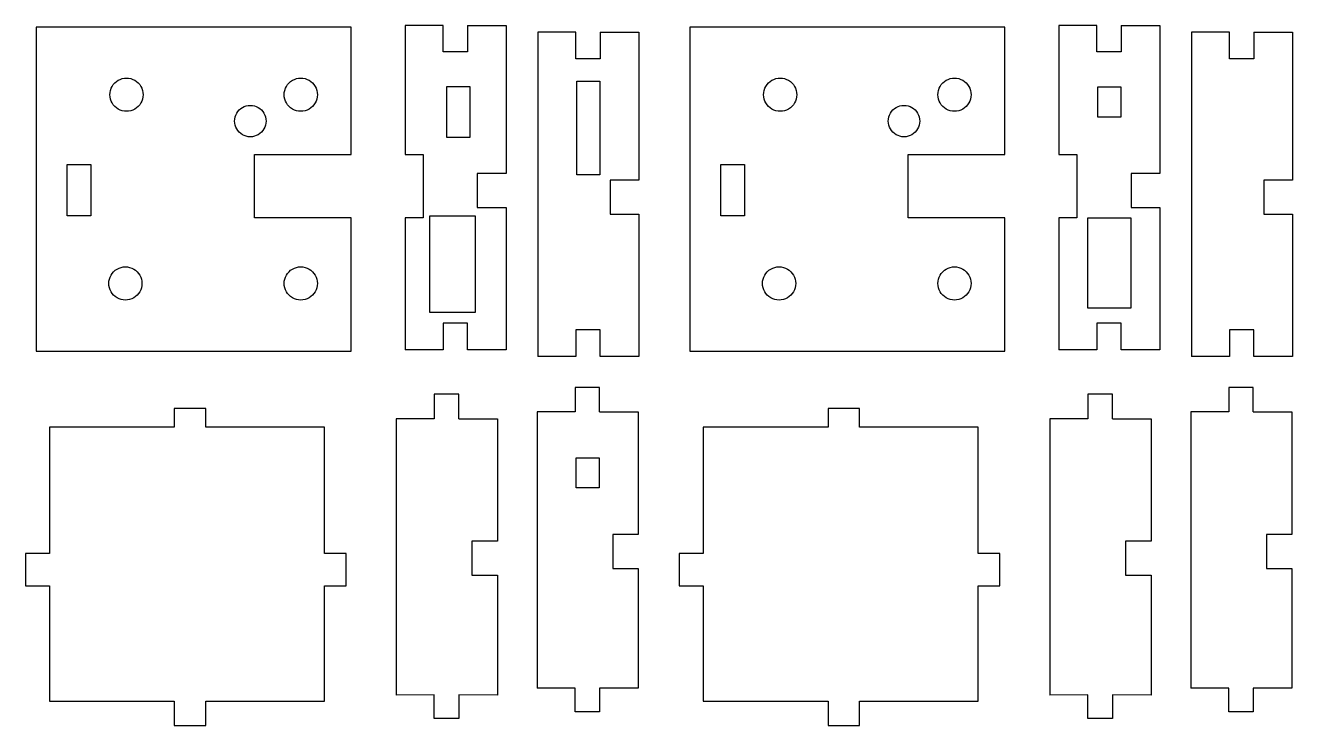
# Model space of a CAD drawing. Extents: x 25 to 185, y 147 to 236.
import ezdxf

# ---------------------------------------------------------------- set-up
doc = ezdxf.new("R2010")
doc.units = 0
doc.layers.add('Layer_1', color=7, linetype='CONTINUOUS')

msp = doc.modelspace()

# ---------------------------------------------------------------- linework, layer by layer
at = {"layer": 'Layer_1', "color": 7}
for points in [[(66.166382, 235.295391), (26.436893, 235.295391), (26.436893, 194.449416), (66.166382, 194.449416), (66.166382, 211.231797), (53.954406, 211.231797), (53.954406, 219.225711), (66.166382, 219.225711), (66.166382, 235.295391)], [(80.830759, 235.51873), (80.830759, 232.161575), (77.733714, 232.161575), (77.733714, 235.51873), (72.94576, 235.51873)], [(80.830759, 235.51873), (85.704045, 235.51873), (85.704045, 216.829379), (82.055854, 216.829379), (82.055854, 212.553879), (85.704045, 212.553879), (85.704045, 194.609671), (80.830759, 194.609671), (80.830759, 197.966828), (77.733714, 197.966828), (77.733714, 194.609671), (72.94576, 194.609671)], [(148.575271, 235.295391), (108.845782, 235.295391), (108.845782, 194.449416), (148.575271, 194.449416), (148.575271, 211.231797), (136.363295, 211.231797), (136.363295, 219.225711), (148.575271, 219.225711), (148.575271, 235.295391)], [(163.239648, 235.51873), (163.239648, 232.161575), (160.142603, 232.161575), (160.142603, 235.51873), (155.354649, 235.51873)], [(163.239648, 235.51873), (168.112934, 235.51873), (168.112934, 216.829379), (164.464743, 216.829379), (164.464743, 212.553879), (168.112934, 212.553879), (168.112934, 194.609671), (163.239648, 194.609671), (163.239648, 197.966828), (160.142603, 197.966828), (160.142603, 194.609671), (155.354649, 194.609671)], [(89.671909, 234.665355), (89.671909, 193.756295)], [(97.556907, 234.665355), (97.556907, 231.3082), (94.459862, 231.3082), (94.459862, 234.665355), (89.671909, 234.665355)], [(97.556907, 234.665355), (102.430193, 234.665355), (102.430193, 215.976004), (98.782003, 215.976004), (98.782003, 211.700504), (102.430193, 211.700504), (102.430193, 193.756295), (97.556907, 193.756295), (97.556907, 197.113453), (94.459862, 197.113453), (94.459862, 193.756295), (89.671909, 193.756295)], [(172.080798, 234.665355), (172.080798, 193.756295)], [(179.965796, 234.665355), (179.965796, 231.3082), (176.868751, 231.3082), (176.868751, 234.665355), (172.080798, 234.665355)], [(179.965796, 234.665355), (184.839082, 234.665355), (184.839082, 215.976004), (181.190892, 215.976004), (181.190892, 211.700504), (184.839082, 211.700504), (184.839082, 193.756295), (179.965796, 193.756295), (179.965796, 197.113453), (176.868751, 197.113453), (176.868751, 193.756295), (172.080798, 193.756295)], [(97.482448, 228.49624), (97.482448, 216.651561), (94.619659, 216.651561), (94.619659, 228.49624), (97.482448, 228.49624)], [(81.11188, 227.82588), (81.11188, 221.380638), (78.220638, 221.380638), (78.220638, 227.82588), (81.11188, 227.82588)], [(163.169196, 227.755423), (163.169196, 223.943537), (160.298391, 223.943537), (160.298391, 227.755423), (163.169196, 227.755423)], [(39.92173, 226.774806), (39.92173, 226.774806)], [(61.890658, 226.774806), (61.890658, 226.774806)], [(122.330619, 226.774806), (122.330619, 226.774806)], [(144.299547, 226.774806), (144.299547, 226.774806)], [(55.420644, 223.44388), (55.420644, 223.44388)], [(137.829533, 223.44388), (137.829533, 223.44388)], [(72.94576, 219.227878), (75.218008, 219.227878), (75.218008, 211.253286), (72.94576, 211.253286), (72.94576, 194.609671)], [(155.354649, 219.227878), (157.626897, 219.227878), (157.626897, 211.253286), (155.354649, 211.253286), (155.354649, 194.609671)], [(33.314488, 217.983688), (33.314488, 211.479075), (30.364308, 211.479075), (30.364308, 217.983688), (33.314488, 217.983688)], [(115.723376, 217.983688), (115.723376, 211.479075), (112.773196, 211.479075), (112.773196, 217.983688), (115.723376, 217.983688)], [(76.064643, 199.29432), (76.064643, 211.494715), (81.765039, 211.494715), (81.765039, 199.29432), (76.064643, 199.29432)], [(159.029293, 199.850072), (159.029293, 211.25908), (164.438302, 211.25908), (164.438302, 199.850072), (159.029293, 199.850072)], [(39.779185, 202.97), (39.779185, 202.97)], [(61.890658, 202.97), (61.890658, 202.97)], [(122.188074, 202.97), (122.188074, 202.97)], [(144.299547, 202.97), (144.299547, 202.97)], [(79.717688, 185.908853), (79.717688, 188.997583), (76.620641, 188.997583), (76.620641, 185.908853), (71.832684, 185.908853)], [(97.467888, 186.76223), (97.467888, 189.850958), (94.370841, 189.850958), (94.370841, 186.76223), (89.582885, 186.76223)], [(162.126577, 185.908853), (162.126577, 188.997583), (159.02953, 188.997583), (159.02953, 185.908853), (154.241573, 185.908853)], [(179.876777, 186.76223), (179.876777, 189.850958), (176.77973, 189.850958), (176.77973, 186.76223), (171.991774, 186.76223)], [(62.7858, 184.825162), (47.835512, 184.825162), (47.835512, 187.208946), (43.858897, 187.208946), (43.858897, 184.825162), (28.130226, 184.825162), (28.130226, 168.896587), (25.077578, 168.896587), (25.077578, 164.827476), (28.130226, 164.827476), (28.130226, 150.273415), (43.858897, 150.273415), (43.858897, 147.202936), (47.835512, 147.202936), (47.835512, 150.273415), (62.7858, 150.273415), (62.7858, 164.827476), (65.536101, 164.827476), (65.536101, 168.896587), (62.7858, 168.896587), (62.7858, 184.825162)], [(145.194689, 184.825162), (130.244401, 184.825162), (130.244401, 187.208946), (126.267786, 187.208946), (126.267786, 184.825162), (110.539115, 184.825162), (110.539115, 168.896587), (107.486467, 168.896587), (107.486467, 164.827476), (110.539115, 164.827476), (110.539115, 150.273415), (126.267786, 150.273415), (126.267786, 147.202936), (130.244401, 147.202936), (130.244401, 150.273415), (145.194689, 150.273415), (145.194689, 164.827476), (147.94499, 164.827476), (147.94499, 168.896587), (145.194689, 168.896587), (145.194689, 184.825162)], [(71.832684, 185.908858), (71.832684, 151.064351)], [(79.717688, 185.908853), (84.590975, 185.908853), (84.590975, 170.458208), (81.373162, 170.458208), (81.373162, 166.18271), (84.590975, 166.18271), (84.590975, 151.064351), (79.717688, 151.093073), (79.717688, 148.088309), (76.620641, 148.088309), (76.620641, 151.093073), (71.832684, 151.064351)], [(89.582885, 186.762233), (89.582885, 151.917729)], [(97.467888, 186.76223), (102.341172, 186.76223), (102.341172, 171.311588), (99.123359, 171.311588), (99.123359, 167.036088), (102.341172, 167.036088), (102.341172, 151.917729), (97.467888, 151.946448), (97.467888, 148.941684), (94.370841, 148.941684), (94.370841, 151.946448), (89.582885, 151.917729)], [(154.241573, 185.908858), (154.241573, 151.064351)], [(162.126577, 185.908853), (166.999864, 185.908853), (166.999864, 170.458208), (163.78205, 170.458208), (163.78205, 166.18271), (166.999864, 166.18271), (166.999864, 151.064351), (162.126577, 151.093073), (162.126577, 148.088309), (159.02953, 148.088309), (159.02953, 151.093073), (154.241573, 151.064351)], [(171.991774, 186.762233), (171.991774, 151.917729)], [(179.876777, 186.76223), (184.750061, 186.76223), (184.750061, 171.311588), (181.532248, 171.311588), (181.532248, 167.036088), (184.750061, 167.036088), (184.750061, 151.917729), (179.876777, 151.946448), (179.876777, 148.941684), (176.77973, 148.941684), (176.77973, 151.946448), (171.991774, 151.917729)], [(97.397432, 180.990484), (97.397432, 177.178598), (94.526626, 177.178598), (94.526626, 180.990484), (97.397432, 180.990484)]]:
    msp.add_lwpolyline(points, dxfattribs=at)
for points in [[(72.94576, 235.51873), (72.94576, 228.888701), (72.94576, 225.857908), (72.94576, 219.227878)], [(155.354649, 235.51873), (155.354649, 228.888701), (155.354649, 225.857908), (155.354649, 219.227878)], [(35.737817, 226.774806), (35.737817, 227.52219), (36.136541, 228.212802), (36.783795, 228.586494)], [(36.783795, 228.586494), (37.431049, 228.960186), (38.228498, 228.960186), (38.875751, 228.586494)], [(38.875751, 228.586494), (39.523005, 228.212802), (39.92173, 227.52219), (39.92173, 226.774806)], [(57.706745, 226.774806), (57.706745, 227.52219), (58.10547, 228.212802), (58.752723, 228.586494)], [(58.752723, 228.586494), (59.399977, 228.960186), (60.197426, 228.960186), (60.84468, 228.586494)], [(60.84468, 228.586494), (61.491934, 228.212802), (61.890658, 227.52219), (61.890658, 226.774806)], [(118.146706, 226.774806), (118.146706, 227.52219), (118.54543, 228.212802), (119.192684, 228.586494)], [(119.192684, 228.586494), (119.839937, 228.960186), (120.637387, 228.960186), (121.28464, 228.586494)], [(121.28464, 228.586494), (121.931894, 228.212802), (122.330619, 227.52219), (122.330619, 226.774806)], [(140.115634, 226.774806), (140.115634, 227.52219), (140.514359, 228.212802), (141.161612, 228.586494)], [(141.161612, 228.586494), (141.808866, 228.960186), (142.606315, 228.960186), (143.253569, 228.586494)], [(143.253569, 228.586494), (143.900822, 228.212802), (144.299547, 227.52219), (144.299547, 226.774806)], [(36.783795, 224.963119), (36.136541, 225.336811), (35.737817, 226.027422), (35.737817, 226.774806)], [(39.92173, 226.774806), (39.92173, 226.027422), (39.523005, 225.336811), (38.875751, 224.963119)], [(52.444658, 225.162066), (53.058507, 225.516472), (53.8148, 225.516472), (54.428649, 225.162066)], [(58.752723, 224.963119), (58.10547, 225.336811), (57.706745, 226.027422), (57.706745, 226.774806)], [(61.890658, 226.774806), (61.890658, 226.027422), (61.491933, 225.336811), (60.84468, 224.963119)], [(119.192684, 224.963119), (118.54543, 225.336811), (118.146705, 226.027422), (118.146706, 226.774806)], [(122.330619, 226.774806), (122.330619, 226.027422), (121.931894, 225.336811), (121.28464, 224.963119)], [(134.853547, 225.162066), (135.467396, 225.516472), (136.223689, 225.516472), (136.837537, 225.162066)], [(141.161612, 224.963119), (140.514359, 225.336811), (140.115634, 226.027422), (140.115634, 226.774806)], [(144.299547, 226.774806), (144.299547, 226.027422), (143.900822, 225.336811), (143.253569, 224.963119)], [(38.875751, 224.963119), (38.228498, 224.589427), (37.431048, 224.589427), (36.783795, 224.963119)], [(51.452663, 223.44388), (51.452663, 224.152692), (51.830809, 224.807661), (52.444658, 225.162066)], [(54.428649, 225.162066), (55.042497, 224.807661), (55.420644, 224.152692), (55.420644, 223.44388)], [(60.84468, 224.963119), (60.197426, 224.589427), (59.399977, 224.589427), (58.752723, 224.963119)], [(121.28464, 224.963119), (120.637387, 224.589427), (119.839937, 224.589427), (119.192684, 224.963119)], [(133.861552, 223.44388), (133.861552, 224.152692), (134.239698, 224.807661), (134.853547, 225.162066)], [(136.837537, 225.162066), (137.451386, 224.807661), (137.829533, 224.152692), (137.829533, 223.44388)], [(143.253569, 224.963119), (142.606315, 224.589427), (141.808866, 224.589427), (141.161612, 224.963119)], [(52.444658, 221.725694), (51.830809, 222.0801), (51.452663, 222.735069), (51.452663, 223.44388)], [(55.420644, 223.44388), (55.420644, 222.735069), (55.042497, 222.0801), (54.428648, 221.725694)], [(134.853547, 221.725694), (134.239698, 222.0801), (133.861552, 222.735069), (133.861552, 223.44388)], [(137.829533, 223.44388), (137.829533, 222.735069), (137.451386, 222.0801), (136.837537, 221.725694)], [(54.428648, 221.725694), (53.8148, 221.371288), (53.058507, 221.371288), (52.444658, 221.725694)], [(136.837537, 221.725694), (136.223689, 221.371288), (135.467396, 221.371288), (134.853547, 221.725694)], [(35.595272, 202.97), (35.595272, 203.717384), (35.993997, 204.407995), (36.64125, 204.781687)], [(36.64125, 204.781687), (37.288504, 205.155379), (38.085953, 205.155379), (38.733207, 204.781687)], [(38.733207, 204.781687), (39.38046, 204.407995), (39.779185, 203.717384), (39.779185, 202.97)], [(57.706745, 202.97), (57.706745, 203.717384), (58.10547, 204.407995), (58.752723, 204.781687)], [(58.752723, 204.781687), (59.399977, 205.155379), (60.197426, 205.155379), (60.84468, 204.781687)], [(60.84468, 204.781687), (61.491934, 204.407995), (61.890658, 203.717384), (61.890658, 202.97)], [(118.004161, 202.97), (118.004161, 203.717384), (118.402885, 204.407995), (119.050139, 204.781687)], [(119.050139, 204.781687), (119.697393, 205.155379), (120.494842, 205.155379), (121.142096, 204.781687)], [(121.142096, 204.781687), (121.789349, 204.407995), (122.188074, 203.717384), (122.188074, 202.97)], [(140.115634, 202.97), (140.115634, 203.717384), (140.514359, 204.407995), (141.161612, 204.781687)], [(141.161612, 204.781687), (141.808866, 205.155379), (142.606315, 205.155379), (143.253569, 204.781687)], [(143.253569, 204.781687), (143.900822, 204.407995), (144.299547, 203.717384), (144.299547, 202.97)], [(36.64125, 201.158312), (35.993996, 201.532004), (35.595272, 202.222615), (35.595272, 202.97)], [(39.779185, 202.97), (39.779185, 202.222615), (39.38046, 201.532004), (38.733207, 201.158312)], [(58.752723, 201.158312), (58.10547, 201.532004), (57.706745, 202.222615), (57.706745, 202.97)], [(61.890658, 202.97), (61.890658, 202.222615), (61.491933, 201.532004), (60.84468, 201.158312)], [(119.050139, 201.158312), (118.402885, 201.532004), (118.004161, 202.222615), (118.004161, 202.97)], [(122.188074, 202.97), (122.188074, 202.222615), (121.789349, 201.532004), (121.142095, 201.158312)], [(141.161612, 201.158312), (140.514359, 201.532004), (140.115634, 202.222615), (140.115634, 202.97)], [(144.299547, 202.97), (144.299547, 202.222615), (143.900822, 201.532004), (143.253569, 201.158312)], [(38.733207, 201.158312), (38.085953, 200.78462), (37.288504, 200.78462), (36.64125, 201.158312)], [(60.84468, 201.158312), (60.197426, 200.78462), (59.399977, 200.78462), (58.752723, 201.158312)], [(121.142095, 201.158312), (120.494842, 200.78462), (119.697393, 200.78462), (119.050139, 201.158312)], [(143.253569, 201.158312), (142.606315, 200.78462), (141.808866, 200.78462), (141.161612, 201.158312)]]:
    msp.add_open_spline(points, degree=3, dxfattribs=at)

doc.saveas('drawing.dxf')
